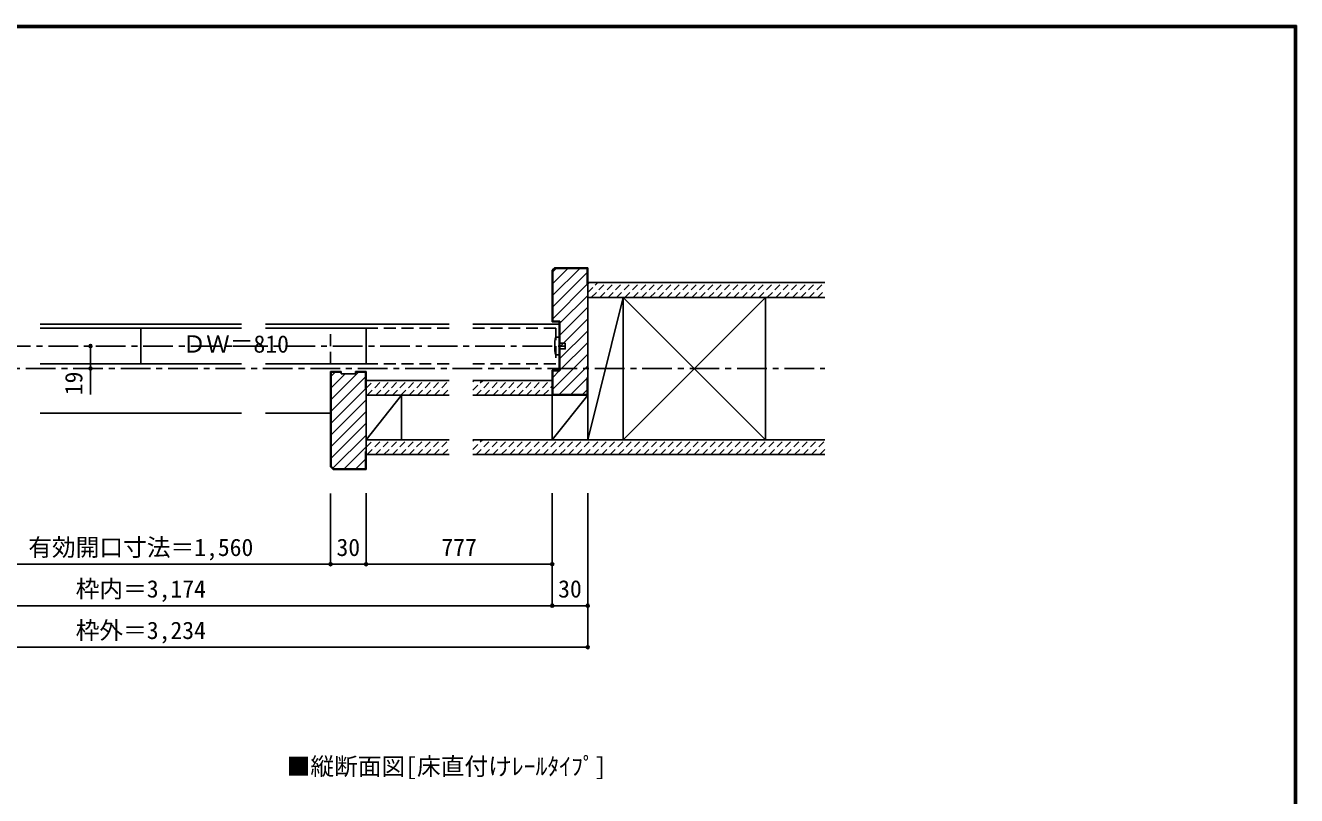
# Model space of a CAD drawing. Units: millimetres, scale not verified. Extents: x -973 to 977, y -718 to 696.
# Drawn here: x -96 to 977, y 46 to 696 of the extents above; entities that cross this region are included whole.
import ezdxf
from ezdxf.enums import TextEntityAlignment as Align

# ---------------------------------------------------------------- set-up
doc = ezdxf.new("R2010")
doc.units = ezdxf.units.MM
doc.header["$LTSCALE"] = 5
doc.header["$PDMODE"] = 32
doc.header["$PDSIZE"] = 2.5
for name, pattern in [('CHAIN1', [8, 5, -1, 1, -1]), ('DASHED1', [1.8, 1.2, -0.6]), ('DASHED2', [3, 2, -1])]:
    doc.linetypes.add(name, pattern=pattern)
for name, color, linetype in [('0-1_通り芯', 4, 'CHAIN1'), ('0-2_柱', 3, 'Continuous'), ('0-3_仕上げ', 2, 'Continuous'), ('0-4_枠', 3, 'Continuous'), ('0-6_扉', 6, 'Continuous'), ('0-7_金物', 7, 'Continuous'), ('0-A_文字', 3, 'Continuous'), ('0-B_寸法', 7, 'Continuous'), ('0-C_ハッチ', 4, 'DASHED1'), ('F-1_枠', 6, 'Continuous')]:
    doc.layers.add(name, color=color, linetype=linetype)
doc.styles.add('ＭＳ ゴシック', font='')
doc.styles.get('ＭＳ ゴシック').set_extended_font_data('MS Gothic')

msp = doc.modelspace()

# ---------------------------------------------------------------- linework, layer by layer
at = {"layer": '0-1_通り芯'}
for p, q in [((-356.347, 425.5), (359.653, 425.5)), ((-575.347, 406.5), (578.653, 406.5))]:
    msp.add_line(p, q, dxfattribs=at)
at = {"layer": '0-2_柱'}
for p, q in [((378.653, 466.5), (378.653, 346.5)), ((408.653, 346.5), (408.653, 466.5)), ((528.653, 466.5), (528.653, 346.5)), ((221.653, 384), (221.653, 346.5)), ((348.653, 384), (348.653, 346.5))]:
    msp.add_line(p, q, dxfattribs=at)
at = {"layer": '0-2_柱', "color": 7}
for p, q in [((378.653, 346.5), (408.653, 466.5)), ((408.653, 346.5), (528.653, 466.5)), ((528.653, 346.5), (408.653, 466.5)), ((221.653, 384), (191.653, 346.5)), ((378.653, 384), (348.653, 346.5))]:
    msp.add_line(p, q, dxfattribs=at)
at = {"layer": '0-3_仕上げ'}
for p, q in [((578.653, 479), (378.653, 479)), ((578.653, 466.5), (378.653, 466.5)), ((191.653, 396.5), (261.653, 396.5)), ((281.653, 396.5), (348.653, 396.5)), ((348.653, 396.5), (348.653, 384)), ((191.653, 384), (261.653, 384)), ((281.653, 384), (348.653, 384)), ((261.653, 346.5), (191.653, 346.5)), ((578.653, 346.5), (281.653, 346.5)), ((261.653, 334), (191.653, 334)), ((578.653, 334), (281.653, 334))]:
    msp.add_line(p, q, dxfattribs=at)
at = {"layer": '0-4_枠'}
for p, q in [((350.774, 491.5), (348.653, 489.379)), ((348.653, 489.379), (348.653, 446)), ((350.981, 491), (349.153, 489.171)), ((349.153, 489.171), (349.153, 446.5)), ((350.774, 491.5), (378.653, 491.5)), ((350.981, 491), (378.153, 491)), ((378.153, 476.5), (378.153, 491)), ((378.653, 384), (378.653, 491.5)), ((378.153, 476.5), (378.653, 476.5)), ((348.653, 446), (354.653, 446)), ((349.153, 446.5), (355.153, 446.5)), ((354.653, 446), (354.653, 405)), ((355.153, 446.5), (355.153, 404.5)), ((170.653, 404), (161.653, 404)), ((162.153, 403.5), (162.153, 323.828)), ((170.653, 403.5), (162.153, 403.5)), ((170.653, 404), (170.653, 402)), ((170.653, 402), (182.653, 402)), ((182.653, 404), (182.653, 402)), ((182.653, 404), (191.653, 404)), ((182.653, 403.5), (191.153, 403.5)), ((191.153, 389), (191.153, 403.5)), ((191.653, 404), (191.653, 321.5)), ((348.653, 405), (348.653, 384)), ((354.653, 405), (348.653, 405)), ((349.153, 404.5), (349.153, 384.5)), ((355.153, 404.5), (349.153, 404.5)), ((378.153, 399), (378.153, 384.5)), ((378.653, 399), (378.153, 399)), ((191.153, 389), (191.653, 389)), ((348.653, 384), (378.653, 384)), ((349.153, 384.5), (378.153, 384.5)), ((191.153, 336.5), (191.153, 322)), ((191.153, 336.5), (191.653, 336.5)), ((163.981, 322), (162.153, 323.828)), ((163.981, 322), (191.153, 322)), ((163.774, 321.5), (191.653, 321.5))]:
    msp.add_line(p, q, dxfattribs=at)
at = {"layer": '0-4_枠', "color": 4}
for p, q in [((-83.347, 444), (86.653, 444)), ((106.653, 444), (261.653, 444)), ((281.653, 444), (354.653, 444)), ((-83.347, 369), (86.653, 369)), ((106.653, 369), (161.653, 369))]:
    msp.add_line(p, q, dxfattribs=at)
at = {"layer": '0-4_枠'}
msp.add_lwpolyline([(163.774, 321.5), (161.653, 323.621), (161.653, 404)], dxfattribs=at)
at = {"layer": '0-6_扉'}
for p, q in [((-83.347, 440.5), (86.653, 440.5)), ((1.653, 440.5), (1.653, 410.5)), ((106.653, 440.5), (191.653, 440.5)), ((191.653, 410.5), (191.653, 440.5)), ((-83.347, 410.5), (86.653, 410.5)), ((106.653, 410.5), (191.653, 410.5))]:
    msp.add_line(p, q, dxfattribs=at)
at = {"layer": '0-6_扉', "color": 2, "linetype": 'DASHED2'}
for p, q in [((161.653, 410.5), (161.653, 440.5)), ((191.653, 440.5), (261.653, 440.5)), ((281.653, 440.5), (351.653, 440.5)), ((351.653, 440.5), (351.653, 410.5)), ((191.653, 410.5), (261.653, 410.5)), ((281.653, 410.5), (351.653, 410.5))]:
    msp.add_line(p, q, dxfattribs=at)
at = {"layer": '0-7_金物'}
for p, q in [((351.653, 433), (354.653, 433)), ((354.653, 418), (354.653, 433)), ((354.653, 428), (359.653, 428)), ((359.653, 423), (359.653, 428))]:
    msp.add_line(p, q, dxfattribs=at)
for points in [[(351.653, 418), (354.653, 418), (354.653, 433)], [(354.653, 423), (359.653, 423), (359.653, 428)]]:
    msp.add_lwpolyline(points, dxfattribs=at)
msp.add_arc((382.104, 425.5), 31.361, 166.16368, 193.83629, dxfattribs=at)
msp.add_arc((382.104, 425.5), 31.361, 166.16368, 193.83629, dxfattribs=at)
at = {"layer": '0-B_寸法', "color": 4}
for p, q in [((-40.847, 384.5), (-40.847, 425.5)), ((161.653, 241.5), (161.653, 301)), ((191.653, 241.5), (191.653, 301.5)), ((348.653, 206.5), (348.653, 301.5)), ((378.653, 171.5), (378.653, 301.5)), ((-188.347, 241.5), (191.653, 241.5)), ((191.653, 241.5), (348.653, 241.5)), ((-375.347, 206.5), (378.653, 206.5)), ((-375.347, 171.5), (378.653, 171.5))]:
    msp.add_line(p, q, dxfattribs=at)
at = {"layer": '0-B_寸法'}
for p in [(-40.847, 425.5), (-40.847, 406.5), (161.653, 241.5), (191.653, 241.5), (348.653, 241.5), (348.653, 206.5), (378.653, 206.5), (378.653, 171.5)]:
    msp.add_point(p, dxfattribs=at)
at = {"layer": '0-C_ハッチ', "linetype": 'Continuous'}
for p, q in [((349.153, 468.324), (371.829, 491)), ((349.153, 478.223), (361.93, 491)), ((349.153, 488.123), (352.03, 491)), ((349.153, 458.424), (378.153, 487.424)), ((349.153, 448.525), (378.153, 477.525)), ((355.153, 444.625), (378.653, 468.125)), ((355.153, 434.726), (378.653, 458.226)), ((355.153, 424.826), (378.653, 448.326)), ((355.153, 414.927), (378.653, 438.427)), ((349.153, 389.128), (378.653, 418.628)), ((355.153, 405.027), (378.653, 428.527)), ((354.425, 384.5), (378.653, 408.728)), ((162.153, 380.319), (185.334, 403.5)), ((162.153, 400.118), (165.535, 403.5)), ((162.153, 390.218), (173.935, 402)), ((162.153, 370.419), (191.153, 399.419)), ((349.153, 399.027), (354.626, 404.5)), ((364.324, 384.5), (378.153, 398.329)), ((162.153, 360.52), (191.153, 389.52)), ((374.224, 384.5), (378.153, 388.429)), ((162.153, 350.62), (191.653, 380.12)), ((162.153, 340.721), (191.653, 370.221)), ((162.153, 330.821), (191.653, 360.321)), ((163.606, 322.375), (191.653, 350.422)), ((173.131, 322), (191.653, 340.522)), ((183.03, 322), (191.153, 330.123))]:
    msp.add_line(p, q, dxfattribs=at)
at = {"layer": '0-C_ハッチ'}
for p, q in [((378.653, 470.569), (387.084, 479)), ((378.653, 477.64), (380.013, 479)), ((381.655, 466.5), (394.155, 479)), ((388.726, 466.5), (401.226, 479)), ((395.797, 466.5), (408.297, 479)), ((402.868, 466.5), (415.368, 479)), ((409.939, 466.5), (422.439, 479)), ((417.01, 466.5), (429.51, 479)), ((424.081, 466.5), (436.581, 479)), ((431.152, 466.5), (443.652, 479)), ((438.223, 466.5), (450.723, 479)), ((445.294, 466.5), (457.794, 479)), ((452.366, 466.5), (464.866, 479)), ((459.437, 466.5), (471.937, 479)), ((466.508, 466.5), (479.008, 479)), ((473.579, 466.5), (486.079, 479)), ((480.65, 466.5), (493.15, 479)), ((487.721, 466.5), (500.221, 479)), ((494.792, 466.5), (507.292, 479)), ((501.863, 466.5), (514.363, 479)), ((508.934, 466.5), (521.434, 479)), ((516.005, 466.5), (528.505, 479)), ((523.076, 466.5), (535.576, 479)), ((530.147, 466.5), (542.647, 479)), ((537.218, 466.5), (549.718, 479)), ((544.289, 466.5), (556.789, 479)), ((551.361, 466.5), (563.861, 479)), ((558.432, 466.5), (570.932, 479)), ((565.503, 466.5), (578.003, 479)), ((572.574, 466.5), (578.653, 472.579)), ((191.653, 390.064), (198.089, 396.5)), ((192.66, 384), (205.16, 396.5)), ((199.731, 384), (212.231, 396.5)), ((206.802, 384), (219.302, 396.5)), ((213.873, 384), (226.373, 396.5)), ((220.944, 384), (233.444, 396.5)), ((228.015, 384), (240.515, 396.5)), ((235.086, 384), (247.586, 396.5)), ((242.157, 384), (254.657, 396.5)), ((249.228, 384), (261.653, 396.425)), ((256.3, 384), (261.653, 389.354)), ((281.653, 388.14), (290.013, 396.5)), ((281.653, 395.211), (282.942, 396.5)), ((284.584, 384), (297.084, 396.5)), ((291.655, 384), (304.155, 396.5)), ((298.726, 384), (311.226, 396.5)), ((305.797, 384), (318.297, 396.5)), ((312.868, 384), (325.368, 396.5)), ((319.939, 384), (332.439, 396.5)), ((327.01, 384), (339.51, 396.5)), ((334.081, 384), (346.581, 396.5)), ((341.152, 384), (348.653, 391.501)), ((348.223, 384), (348.653, 384.43)), ((191.653, 340.138), (198.015, 346.5)), ((192.586, 334), (205.086, 346.5)), ((199.657, 334), (212.157, 346.5)), ((206.728, 334), (219.228, 346.5)), ((213.8, 334), (226.3, 346.5)), ((220.871, 334), (233.371, 346.5)), ((227.942, 334), (240.442, 346.5)), ((235.013, 334), (247.513, 346.5)), ((242.084, 334), (254.584, 346.5)), ((249.155, 334), (261.653, 346.498)), ((281.653, 338.214), (289.939, 346.5)), ((281.653, 345.285), (282.868, 346.5)), ((284.51, 334), (297.01, 346.5)), ((291.581, 334), (304.081, 346.5)), ((298.652, 334), (311.152, 346.5)), ((305.723, 334), (318.223, 346.5)), ((312.794, 334), (325.294, 346.5)), ((319.866, 334), (332.366, 346.5)), ((326.937, 334), (339.437, 346.5)), ((334.008, 334), (346.508, 346.5)), ((341.079, 334), (353.579, 346.5)), ((348.15, 334), (360.65, 346.5)), ((355.221, 334), (367.721, 346.5)), ((362.292, 334), (374.792, 346.5)), ((369.363, 334), (381.863, 346.5)), ((376.434, 334), (388.934, 346.5)), ((383.505, 334), (396.005, 346.5)), ((390.576, 334), (403.076, 346.5)), ((397.647, 334), (410.147, 346.5)), ((404.718, 334), (417.218, 346.5)), ((411.789, 334), (424.289, 346.5)), ((418.861, 334), (431.361, 346.5)), ((425.932, 334), (438.432, 346.5)), ((433.003, 334), (445.503, 346.5)), ((440.074, 334), (452.574, 346.5)), ((447.145, 334), (459.645, 346.5)), ((454.216, 334), (466.716, 346.5)), ((461.287, 334), (473.787, 346.5)), ((468.358, 334), (480.858, 346.5)), ((475.429, 334), (487.929, 346.5)), ((482.5, 334), (495, 346.5)), ((489.571, 334), (502.071, 346.5)), ((496.642, 334), (509.142, 346.5)), ((503.713, 334), (516.213, 346.5)), ((510.784, 334), (523.284, 346.5)), ((517.855, 334), (530.355, 346.5)), ((524.927, 334), (537.427, 346.5)), ((531.998, 334), (544.498, 346.5)), ((539.069, 334), (551.569, 346.5)), ((546.14, 334), (558.64, 346.5)), ((553.211, 334), (565.711, 346.5)), ((560.282, 334), (572.782, 346.5)), ((567.353, 334), (578.653, 345.3)), ((256.226, 334), (261.653, 339.427)), ((574.424, 334), (578.653, 338.229))]:
    msp.add_line(p, q, dxfattribs=at)
at = {"layer": 'F-1_枠'}
for p, q in [((-973.347, 695.833), (976.653, 695.833)), ((-973.347, 695), (976.653, 695)), ((-973.347, 694.167), (976.653, 694.167)), ((974.986, 695.833), (974.986, -700.833)), ((975.82, 695.833), (975.82, -700.833)), ((976.653, 695.833), (976.653, -700.833))]:
    msp.add_line(p, q, dxfattribs=at)

# ---------------------------------------------------------------- texts
at = {"layer": '0-A_文字', "color": 7, "style": 'ＭＳ ゴシック'}
msp.add_text('■縦断面図[床直付けﾚｰﾙﾀｲﾌﾟ]', height=14.66, dxfattribs=at).set_placement((124.638, 59.319), align=Align.BOTTOM_LEFT)
at = {"layer": '0-B_寸法', "style": 'ＭＳ ゴシック'}
for s, p in [('ＤＷ＝810', (36.653, 415.5)), ('有効開口寸法＝1,560', (-93.347, 244)), ('30', (166.653, 244)), ('777', (255.153, 244)), ('枠内＝3,174', (-53.347, 209)), ('30', (353.653, 209)), ('枠外＝3,234', (-53.347, 174))]:
    msp.add_text(s, height=14.66, dxfattribs=at).set_placement(p, align=Align.BOTTOM_LEFT)
msp.add_text('19', height=14.66, rotation=90, dxfattribs=at).set_placement((-43.347, 384), align=Align.BOTTOM_LEFT)

doc.saveas('drawing.dxf')
